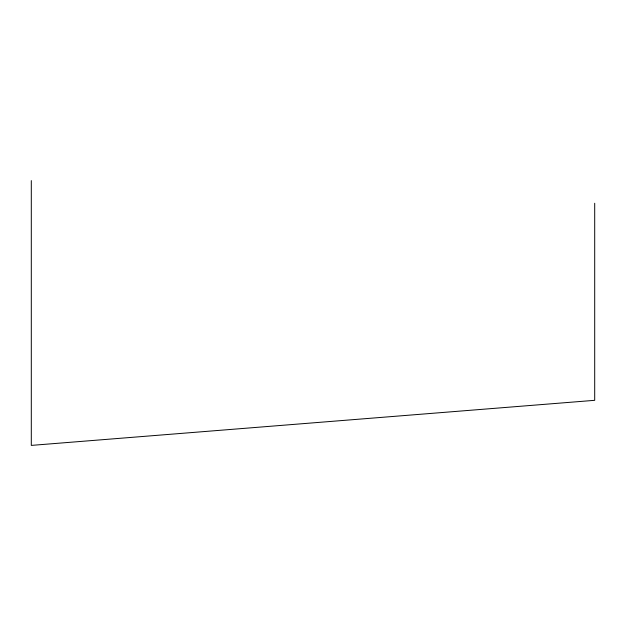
<?xml version="1.0" encoding="UTF-8"?>
<svg xmlns="http://www.w3.org/2000/svg" width="626" height="626" viewBox="0 0 626 626"><rect width="100%" height="100%" fill="white"/><g stroke="black" fill="none" stroke-linecap="round" stroke-linejoin="round"><path stroke-width="0.94" d="M594.7 203.254L594.7 400.319L31.3 445.399L31.3 180.601"/></g></svg>
